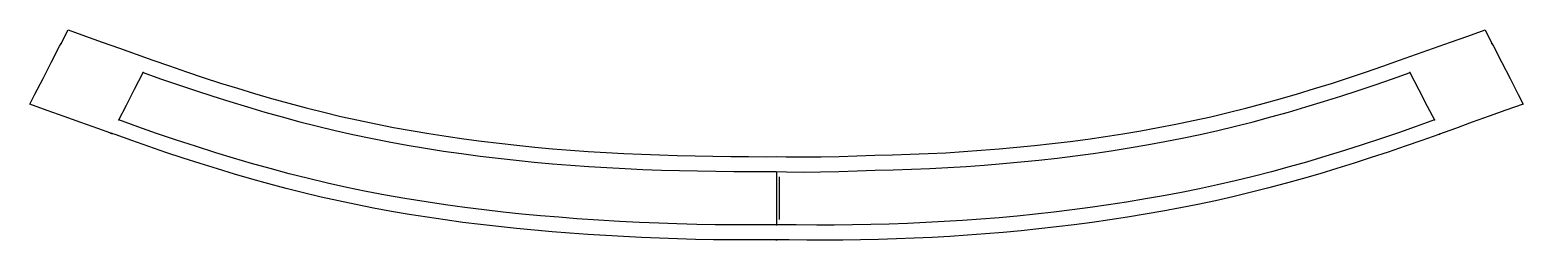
# Model space of a CAD drawing. Extents: x -3358 to -2091, y -205 to -27.
import ezdxf

# ---------------------------------------------------------------- set-up
doc = ezdxf.new("R2010")
doc.units = 0
for name, color, linetype in [('1', 1, 'Continuous'), ('14', 3, 'Continuous'), ('4', 2, 'Continuous'), ('7', 7, 'Continuous'), ('8', 6, 'Continuous')]:
    doc.layers.add(name, color=color, linetype=linetype)

msp = doc.modelspace()

# ---------------------------------------------------------------- linework, layer by layer
at = {"layer": '1'}
msp.add_lwpolyline([(-2724.413452, -204.288807), (-2724.246216, -204.286766), (-2732.511355, -204.387875), (-2747.590005, -204.490028), (-2762.95595, -204.474458), (-2777.934188, -204.308319), (-2793.179703, -204.005316), (-2808.350169, -203.59958), (-2823.63112, -203.08483), (-2838.866434, -202.458483), (-2854.105643, -201.718342), (-2869.33006, -200.865716), (-2884.547553, -199.897863), (-2899.645865, -198.819999), (-2914.846254, -197.612596), (-2929.875754, -196.293901), (-2945.12219, -194.823973), (-2960.286384, -193.224112), (-2975.434892, -191.482155), (-2990.542554, -189.594623), (-3005.652835, -187.547397), (-3020.693851, -185.341403), (-3035.976802, -182.917676), (-3051.006705, -180.345341), (-3066.237142, -177.541444), (-3081.197044, -174.58899), (-3096.117902, -171.444873), (-3110.771345, -168.159353), (-3125.60485, -164.626515), (-3140.319319, -160.911616), (-3155.055285, -156.991336), (-3169.557989, -152.950946), (-3184.201594, -148.699519), (-3198.707267, -144.330886), (-3213.434194, -139.756352), (-3227.960782, -135.120198), (-3242.552428, -130.317087), (-3256.986921, -125.402408), (-3271.380527, -120.368699), (-3285.627299, -115.298165), (-3288.429565, -114.293556), (-3289.118042, -114.048061), (-3300.223178, -110.065721), (-3314.578948, -104.925848), (-3328.936747, -99.79159), (-3343.112305, -94.720385), (-3357.905884, -89.425116), (-3353.564961, -80.997215), (-3346.716206, -67.700423), (-3339.713122, -54.104101), (-3332.675387, -40.44056), (-3331.403198, -37.970676), (-3325.535278, -26.578286), (-3310.679554, -31.848586), (-3296.553066, -36.857704), (-3281.921878, -42.044477), (-3267.765419, -47.071699), (-3253.491933, -52.147798), (-3239.322343, -57.137632), (-3225.005064, -62.066142), (-3210.756509, -66.826324), (-3196.06878, -71.565018), (-3181.728037, -76.040173), (-3167.331262, -80.396077), (-3152.910716, -84.606559), (-3138.08686, -88.752678), (-3123.569502, -92.61691), (-3108.600205, -96.384089), (-3093.981624, -99.845893), (-3079.201419, -103.128109), (-3064.492846, -106.18543), (-3049.305255, -109.134644), (-3034.522967, -111.811871), (-3019.410252, -114.36028), (-3004.568112, -116.682993), (-2989.708639, -118.834397), (-2974.817769, -120.820939), (-2959.791283, -122.659053), (-2944.861161, -124.324619), (-2929.446398, -125.881106), (-2914.4851, -127.238251), (-2899.088739, -128.481702), (-2884.103729, -129.545288), (-2869.063901, -130.470254), (-2854.061815, -131.2606), (-2839.053841, -131.931526), (-2823.675908, -132.507112), (-2808.6604, -132.968449), (-2793.414741, -133.342686), (-2778.394798, -133.626895), (-2763.10435, -133.835828), (-2748.082206, -133.948932), (-2732.824304, -133.96012), (-2724.53125, -133.932486), (-2716.131744, -134.115001), (-2701.604885, -134.24053), (-2686.506397, -134.119503), (-2671.31583, -133.784886), (-2656.225532, -133.306616), (-2641.06276, -132.815463), (-2625.970696, -132.412394), (-2610.879476, -131.977664), (-2595.858476, -131.374199), (-2580.780967, -130.588626), (-2565.739536, -129.650725), (-2550.680792, -128.568969), (-2535.498147, -127.339481), (-2520.461696, -125.981838), (-2505.450688, -124.481473), (-2490.443926, -122.826916), (-2475.243858, -120.982878), (-2460.277215, -118.998097), (-2445.409725, -116.858878), (-2430.491339, -114.538774), (-2415.36821, -112.001898), (-2400.510015, -109.32299), (-2385.637945, -106.451529), (-2370.852331, -103.397266), (-2355.82389, -100.075513), (-2341.129113, -96.609903), (-2326.074152, -92.834609), (-2311.481182, -88.962868), (-2296.957368, -84.910974), (-2282.461862, -80.689385), (-2268.067448, -76.345122), (-2253.65381, -71.852399), (-2239.015362, -67.143785), (-2224.689072, -62.379691), (-2210.028719, -57.329691), (-2195.790711, -52.307905), (-2181.300644, -47.165431), (-2167.014964, -42.096785), (-2152.473489, -36.938865), (-2137.97972, -31.799185), (-2123.264923, -26.582537), (-2117.399139, -37.97106), (-2116.147934, -40.400123), (-2109.064822, -54.151977), (-2102.069247, -67.73389), (-2095.059347, -81.343556), (-2090.934296, -89.352283), (-2105.609797, -94.622062), (-2119.79044, -99.711373), (-2134.146411, -104.861818), (-2148.426473, -109.993062), (-2161.943817, -114.859047), (-2162.55436, -115.078493), (-2176.843776, -120.183767), (-2191.026668, -125.157219), (-2205.386971, -130.059646), (-2219.731764, -134.797988), (-2234.183446, -139.424564), (-2248.921683, -144.012357), (-2263.448921, -148.395492), (-2278.290554, -152.709766), (-2292.908103, -156.782384), (-2307.711563, -160.715827), (-2322.425973, -164.423299), (-2337.238507, -167.942368), (-2352.04714, -171.253944), (-2366.898278, -174.381408), (-2381.783123, -177.330976), (-2396.693453, -180.107387), (-2411.641109, -182.719726), (-2426.595001, -185.169712), (-2441.594196, -187.467546), (-2456.710433, -189.624379), (-2471.753476, -191.61522), (-2486.778883, -193.451703), (-2501.858304, -195.144792), (-2516.914151, -196.687971), (-2532.023285, -198.091266), (-2547.102416, -199.349106), (-2562.23501, -200.470558), (-2577.329773, -201.450999), (-2592.480284, -202.29854), (-2607.582416, -203.009442), (-2622.745456, -203.590897), (-2637.845938, -204.040401), (-2653.016637, -204.363673), (-2668.106159, -204.559122), (-2683.280148, -204.63135), (-2698.693771, -204.581562), (-2713.685195, -204.437137), (-2724.577332, -204.286461)], close=True, dxfattribs=at)
at = {"layer": '14'}
msp.add_lwpolyline([(-2724.40155, -191.587219), (-2724.40155, -191.587219), (-2731.063632, -191.705917), (-2745.477621, -191.817109), (-2760.458848, -191.787653), (-2776.360007, -191.62019), (-2791.875156, -191.332107), (-2808.973049, -190.877787), (-2824.322551, -190.349773), (-2840.580884, -189.666742), (-2857.661581, -188.810703), (-2875.478183, -187.763666), (-2893.944131, -186.507645), (-2909.126353, -185.340268), (-2924.624502, -184.018418), (-2940.394327, -182.532884), (-2956.391545, -180.874455), (-2972.571908, -179.033916), (-2988.891057, -177.002066), (-3005.304744, -174.769689), (-3021.768723, -172.327569), (-3039.794198, -169.403394), (-3056.234804, -166.494766), (-3072.639018, -163.356774), (-3088.999985, -159.986818), (-3105.310926, -156.382286), (-3121.564986, -152.540578), (-3137.968906, -148.403642), (-3154.038503, -144.102925), (-3169.843637, -139.657333), (-3185.229383, -135.143556), (-3200.040817, -130.638284), (-3217.511532, -125.135466), (-3233.540308, -119.915525), (-3250.445499, -114.235872), (-3266.29577, -108.742314), (-3282.559814, -102.897406), (-3282.559814, -102.897406), (-3282.559814, -102.897406), (-3276.027648, -90.215559), (-3269.069233, -76.7059), (-3261.831665, -62.653971), (-3261.831665, -62.653971), (-3246.966616, -67.927928), (-3231.927511, -73.136739), (-3217.396639, -78.015927), (-3202.651587, -82.793523), (-3188.21041, -87.325923), (-3173.383316, -91.842721), (-3158.512787, -96.213773), (-3143.836197, -100.346521), (-3128.863945, -104.360839), (-3113.839617, -108.175381), (-3098.9041, -111.746531), (-3083.778655, -115.1339), (-3068.607565, -118.310319), (-3053.17213, -121.328887), (-3037.923632, -124.109506), (-3022.250275, -126.765669), (-3006.937905, -129.169223), (-2991.59843, -131.393492), (-2975.894899, -133.486408), (-2960.50889, -135.361642), (-2945.366816, -137.042392), (-2929.944772, -138.591172), (-2914.507448, -139.982143), (-2899.213534, -141.208052), (-2883.751901, -142.296685), (-2868.334723, -143.233781), (-2852.918238, -144.031304), (-2837.695598, -144.697038), (-2821.95345, -145.271184), (-2806.77063, -145.724367), (-2791.545375, -146.086721), (-2775.919486, -146.367786), (-2760.573971, -146.556836), (-2745.400572, -146.658045), (-2730.335612, -146.665199), (-2724.755554, -146.630611), (-2715.806195, -146.82259), (-2700.566542, -146.968615), (-2687.016461, -146.882683), (-2671.546022, -146.496089), (-2656.076697, -145.970221), (-2640.802014, -145.513223), (-2625.330281, -145.116981), (-2609.892748, -144.651522), (-2594.428783, -144.015142), (-2578.971793, -143.205235), (-2563.523373, -142.232303), (-2548.085117, -141.106852), (-2532.511532, -139.826555), (-2517.098475, -138.417933), (-2501.700724, -136.857303), (-2486.28092, -135.127413), (-2470.920165, -133.232351), (-2455.843695, -131.203275), (-2440.528939, -128.966643), (-2425.24145, -126.551219), (-2410.191529, -123.988499), (-2394.966899, -121.203451), (-2380.150564, -118.301315), (-2365.001807, -115.129112), (-2349.898594, -111.746597), (-2334.946209, -108.171312), (-2319.943908, -104.362281), (-2304.993501, -100.354031), (-2290.0463, -96.143651), (-2275.198269, -91.776492), (-2260.393454, -87.264416), (-2245.684262, -82.644731), (-2230.962325, -77.869581), (-2216.497282, -73.007644), (-2201.861965, -67.937044), (-2186.916809, -62.759256), (-2186.970978, -62.65399), (-2179.453083, -77.250049), (-2172.333993, -91.071732), (-2166.242981, -102.897406), (-2166.242981, -102.897406), (-2181.595112, -108.436295), (-2196.700208, -113.695989), (-2212.072093, -118.892109), (-2227.644792, -124.001917), (-2242.501221, -128.730696), (-2258.297698, -133.596115), (-2274.835456, -138.499021), (-2289.449983, -142.656183), (-2304.337899, -146.705594), (-2320.11062, -150.769222), (-2335.214647, -154.429968), (-2350.371284, -157.885547), (-2365.576034, -161.143243), (-2380.824381, -164.210337), (-2396.111809, -167.094107), (-2411.433804, -169.801835), (-2427.476161, -172.45048), (-2442.857153, -174.816104), (-2458.263637, -177.018445), (-2473.693644, -179.059652), (-2489.14521, -180.941875), (-2504.616369, -182.667264), (-2520.105154, -184.237967), (-2535.6096, -185.656135), (-2551.12774, -186.923916), (-2566.657647, -188.043464), (-2582.197278, -189.016921), (-2597.744706, -189.846441), (-2613.297965, -190.534172), (-2628.855087, -191.082265), (-2644.414109, -191.492868), (-2659.973063, -191.768132), (-2675.529983, -191.910205), (-2690.31588, -191.923733), (-2707.694199, -191.803711), (-2721.695656, -191.629197), (-2724.40155, -191.587219)], close=True, dxfattribs=at)
at = {"layer": '4'}
for p in [(-3331.403198, -37.970676), (-2117.399139, -37.97106), (-3261.831665, -62.653971), (-2186.970978, -62.65399), (-3282.559814, -102.897406), (-3282.559814, -102.897406), (-2166.242981, -102.897406), (-3289.118042, -114.048061), (-3288.429565, -114.293556), (-2161.943817, -114.859047), (-2724.40155, -191.587219), (-2724.40155, -191.587219), (-2724.577332, -204.286461), (-2724.246216, -204.286766)]:
    msp.add_point(p, dxfattribs=at)
at = {"layer": '7'}
msp.add_line((-2722.257385, -151.177826), (-2722.257385, -187.126846), dxfattribs=at)
at = {"layer": '8'}
msp.add_lwpolyline([(-2724.40155, -146.60553), (-2724.40155, -162.338214), (-2724.40155, -177.354131), (-2724.40155, -191.587219)], dxfattribs=at)

doc.saveas('drawing.dxf')
